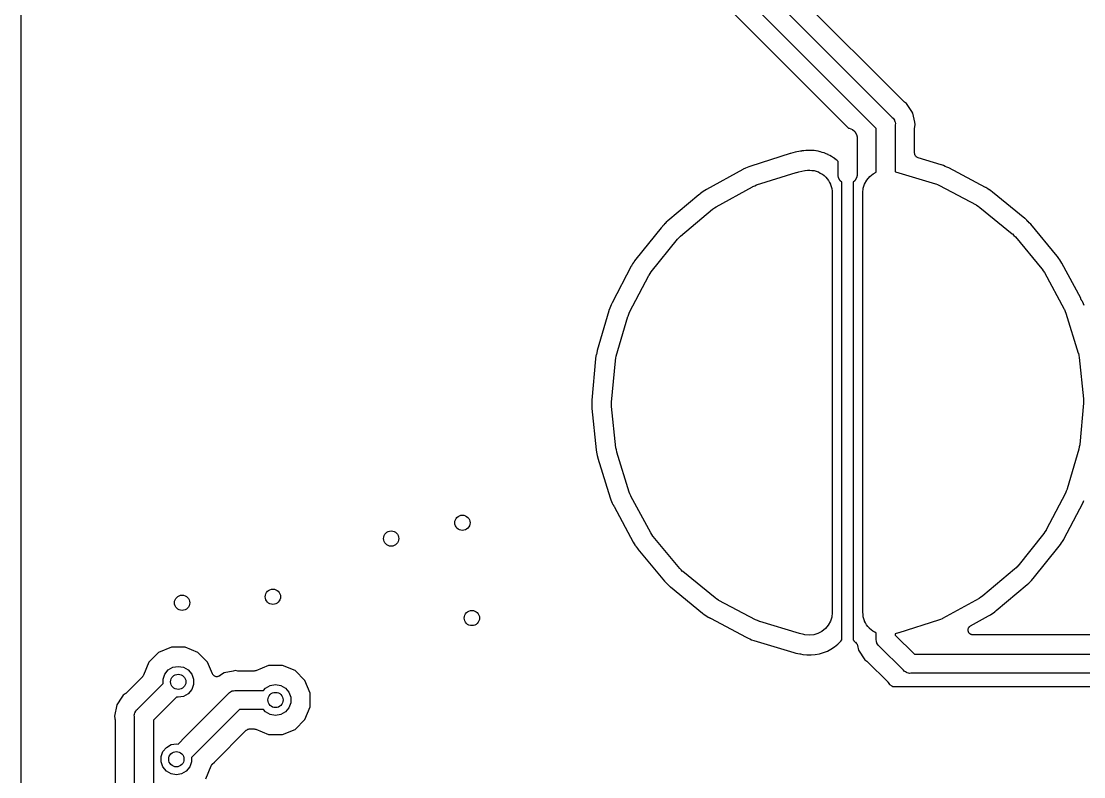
# Model space of a CAD drawing. Extents: x 40 to 174, y -137 to -40.
# Drawn here: x 39.58 to 67.44, y -116.96 to -97.14 of the extents above; entities that cross this region are included whole.
import ezdxf

# ---------------------------------------------------------------- set-up
doc = ezdxf.new("R2010")
doc.units = 0
doc.header["$MEASUREMENT"] = 0
doc.layers.add('BLACK', color=7, linetype='CONTINUOUS')

msp = doc.modelspace()

# ---------------------------------------------------------------- linework, layer by layer
at = {"layer": 'BLACK', "linetype": 'CONTINUOUS'}
for p, q in [((39.583, -136.54), (39.583, -39.66)), ((58, -95.2464), (62.4191, -99.6655)), ((62.7244, -99.2524), (58.5452, -95.0732)), ((62, -99.9536), (57.5809, -95.5345)), ((57.1602, -95.8316), (61.2786, -99.95)), ((62.7346, -99.2595), (62.7244, -99.2524)), ((62.7436, -99.2682), (62.7346, -99.2595)), ((62.7965, -99.3035), (62.7436, -99.2682)), ((62.8318, -99.3564), (62.7965, -99.3035)), ((62.9384, -99.5159), (62.8318, -99.3564)), ((62.8318, -99.3564), (62.8318, -99.3564)), ((62.4191, -99.6655), (62.4445, -99.6868)), ((62.4445, -99.6868), (62.461, -99.7155)), ((62.461, -99.7155), (62.4801, -99.7427)), ((62.964, -99.5542), (62.9384, -99.5159)), ((62.9384, -99.5159), (62.9384, -99.5159)), ((63.0104, -99.7876), (62.964, -99.5542)), ((61.2786, -99.95), (61.2941, -99.95)), ((61.2941, -99.95), (61.3769, -99.9802)), ((61.3769, -99.9802), (61.4445, -100.037)), ((62, -101.107), (62, -99.9536)), ((62.4801, -99.7427), (62.483, -99.7535)), ((62.483, -99.7535), (62.4885, -99.7632)), ((62.4885, -99.7632), (62.4943, -99.7958)), ((62.4943, -99.7958), (62.5029, -99.8279)), ((62.5029, -99.8279), (62.5, -99.8609)), ((62.5, -99.8609), (62.5, -101.09)), ((63.008, -99.9372), (63.0102, -99.9249)), ((63.008, -100.605), (63.008, -99.9372)), ((63.0102, -99.9249), (63.0104, -99.9124)), ((63.0228, -99.85), (63.0104, -99.7876)), ((63.0104, -99.7876), (63.0104, -99.7876)), ((63.0104, -99.9124), (63.0228, -99.85)), ((61.4445, -100.037), (61.4885, -100.113)), ((61.4885, -100.113), (61.5, -100.178)), ((61.5, -100.178), (61.5, -101.187)), ((60.016, -100.554), (59.8736, -100.582)), ((60.0189, -100.555), (60.016, -100.554)), ((60.0299, -100.553), (60.0189, -100.555)), ((60.0411, -100.552), (60.0299, -100.553)), ((60.0414, -100.552), (60.0411, -100.552)), ((60.0517, -100.548), (60.0414, -100.552)), ((60.0622, -100.546), (60.0517, -100.548)), ((60.0625, -100.546), (60.0622, -100.546)), ((60.0622, -100.546), (60.0622, -100.546)), ((60.0626, -100.546), (60.0625, -100.546)), ((60.0959, -100.542), (60.0626, -100.546)), ((60.0961, -100.542), (60.0959, -100.542)), ((60.0962, -100.542), (60.0961, -100.542)), ((60.1023, -100.541), (60.0962, -100.542)), ((60.1526, -100.537), (60.1023, -100.541)), ((60.153, -100.537), (60.1526, -100.537)), ((60.1535, -100.537), (60.153, -100.537)), ((60.2008, -100.532), (60.1535, -100.537)), ((60.2021, -100.532), (60.2008, -100.532)), ((60.2036, -100.532), (60.2021, -100.532)), ((60.2054, -100.532), (60.2036, -100.532)), ((60.2615, -100.533), (60.2054, -100.532)), ((60.262, -100.533), (60.2615, -100.533)), ((60.2625, -100.533), (60.262, -100.533)), ((60.3189, -100.533), (60.2625, -100.533)), ((60.3206, -100.533), (60.3189, -100.533)), ((60.3222, -100.534), (60.3206, -100.533)), ((60.3234, -100.534), (60.3222, -100.534)), ((60.3706, -100.539), (60.3234, -100.534)), ((60.3711, -100.539), (60.3706, -100.539)), ((60.3716, -100.539), (60.3711, -100.539)), ((60.4189, -100.544), (60.3716, -100.539)), ((60.4201, -100.544), (60.4189, -100.544)), ((60.4216, -100.544), (60.4201, -100.544)), ((60.4234, -100.544), (60.4216, -100.544)), ((60.4787, -100.556), (60.4234, -100.544)), ((60.4792, -100.556), (60.4787, -100.556)), ((60.4796, -100.556), (60.4792, -100.556)), ((60.5345, -100.568), (60.4796, -100.556)), ((60.5363, -100.568), (60.5345, -100.568)), ((60.5377, -100.569), (60.5363, -100.568)), ((60.5389, -100.569), (60.5377, -100.569)), ((60.5841, -100.584), (60.5389, -100.569)), ((59.7482, -100.614), (58.7114, -100.943)), ((59.7522, -100.613), (59.7482, -100.614)), ((59.7567, -100.612), (59.7522, -100.613)), ((59.8154, -100.597), (59.7567, -100.612)), ((59.8155, -100.597), (59.8154, -100.597)), ((59.8182, -100.596), (59.8155, -100.597)), ((59.8184, -100.596), (59.8182, -100.596)), ((59.8187, -100.596), (59.8184, -100.596)), ((59.8736, -100.582), (59.8187, -100.596)), ((60.5846, -100.584), (60.5841, -100.584)), ((60.5851, -100.584), (60.5846, -100.584)), ((60.6305, -100.598), (60.5851, -100.584)), ((60.6316, -100.598), (60.6305, -100.598)), ((60.6332, -100.599), (60.6316, -100.598)), ((60.6349, -100.599), (60.6332, -100.599)), ((60.6866, -100.621), (60.6349, -100.599)), ((60.6871, -100.622), (60.6866, -100.621)), ((60.6875, -100.622), (60.6871, -100.622)), ((60.7393, -100.644), (60.6875, -100.622)), ((60.7409, -100.644), (60.7393, -100.644)), ((60.7422, -100.645), (60.7409, -100.644)), ((60.7433, -100.646), (60.7422, -100.645)), ((60.785, -100.669), (60.7433, -100.646)), ((60.7855, -100.669), (60.785, -100.669)), ((60.7859, -100.669), (60.7855, -100.669)), ((60.8276, -100.692), (60.7859, -100.669)), ((60.8285, -100.692), (60.8276, -100.692)), ((60.8299, -100.693), (60.8285, -100.692)), ((60.8316, -100.694), (60.8299, -100.693)), ((60.8779, -100.726), (60.8316, -100.694)), ((60.8784, -100.726), (60.8779, -100.726)), ((60.8787, -100.726), (60.8784, -100.726)), ((60.9255, -100.758), (60.8787, -100.726)), ((60.927, -100.759), (60.9255, -100.758)), ((60.928, -100.76), (60.927, -100.759)), ((60.929, -100.761), (60.928, -100.76)), ((60.9653, -100.791), (60.929, -100.761)), ((60.9657, -100.792), (60.9653, -100.791)), ((60.966, -100.792), (60.9657, -100.792)), ((61, -100.82), (60.966, -100.792)), ((61, -101.187), (61, -100.82)), ((63.0105, -100.619), (63.008, -100.605)), ((63.0114, -100.634), (63.0105, -100.619)), ((63.0143, -100.641), (63.0114, -100.634)), ((63.0157, -100.648), (63.0143, -100.641)), ((63.023, -100.661), (63.0157, -100.648)), ((63.0287, -100.674), (63.023, -100.661)), ((63.0339, -100.68), (63.0287, -100.674)), ((63.0377, -100.686), (63.0339, -100.68)), ((63.0489, -100.696), (63.0377, -100.686)), ((63.0589, -100.706), (63.0489, -100.696)), ((63.0657, -100.71), (63.0589, -100.706)), ((63.0715, -100.715), (63.0657, -100.71)), ((63.0852, -100.72), (63.0715, -100.715)), ((63.0983, -100.726), (63.0852, -100.72)), ((63.7035, -100.909), (63.0983, -100.726)), ((58.5074, -101.03), (57.5542, -101.554)), ((58.5109, -101.028), (58.5074, -101.03)), ((58.5151, -101.026), (58.5109, -101.028)), ((58.5703, -101), (58.5151, -101.026)), ((58.6134, -100.982), (58.5703, -101)), ((58.6142, -100.982), (58.6134, -100.982)), ((58.6151, -100.981), (58.6142, -100.982)), ((58.658, -100.963), (58.6151, -100.981)), ((58.7114, -100.943), (58.658, -100.963)), ((58.8659, -101.44), (59.9058, -101.11)), ((59.9058, -101.11), (59.9138, -101.108)), ((59.9138, -101.108), (59.9429, -101.102)), ((59.9429, -101.102), (59.9712, -101.093)), ((59.9712, -101.093), (60.1339, -101.061)), ((60.1339, -101.061), (60.1374, -101.061)), ((60.1374, -101.061), (60.1376, -101.061)), ((60.1376, -101.061), (60.1377, -101.061)), ((60.1377, -101.061), (60.1422, -101.06)), ((60.1422, -101.06), (60.1983, -101.055)), ((60.1983, -101.055), (60.2542, -101.05)), ((60.2542, -101.05), (60.2565, -101.05)), ((60.2565, -101.05), (60.2588, -101.05)), ((60.2588, -101.05), (60.3148, -101.056)), ((60.3148, -101.056), (60.3706, -101.062)), ((60.3706, -101.062), (60.3729, -101.063)), ((60.3729, -101.063), (60.3752, -101.063)), ((60.3752, -101.063), (60.4288, -101.08)), ((60.4288, -101.08), (60.4825, -101.097)), ((60.4825, -101.097), (60.4846, -101.098)), ((60.4846, -101.098), (60.4868, -101.099)), ((60.4868, -101.099), (60.536, -101.126)), ((60.536, -101.126), (60.5855, -101.153)), ((61.9215, -101.148), (62, -101.107)), ((62.5, -101.09), (62.5087, -101.092)), ((62.5087, -101.092), (63.5532, -101.407)), ((63.7072, -100.91), (63.7035, -100.909)), ((63.7118, -100.911), (63.7072, -100.91)), ((63.7692, -100.932), (63.7118, -100.911)), ((63.8121, -100.951), (63.7692, -100.932)), ((63.813, -100.951), (63.8121, -100.951)), ((63.8137, -100.952), (63.813, -100.951)), ((63.8569, -100.969), (63.8137, -100.952)), ((63.9085, -100.994), (63.8569, -100.969)), ((64.869, -101.504), (63.9085, -100.994)), ((60.5855, -101.153), (60.5873, -101.154)), ((60.5873, -101.154), (60.5894, -101.155)), ((60.5894, -101.155), (60.6324, -101.191)), ((60.6324, -101.191), (60.6757, -101.227)), ((60.6757, -101.227), (60.6772, -101.229)), ((60.6772, -101.229), (60.679, -101.231)), ((60.679, -101.231), (60.7142, -101.274)), ((60.7142, -101.274), (60.7498, -101.318)), ((60.7498, -101.318), (60.7509, -101.32)), ((60.7509, -101.32), (60.7523, -101.322)), ((60.7523, -101.322), (60.7783, -101.372)), ((60.7783, -101.372), (60.8047, -101.421)), ((61.0115, -101.252), (61, -101.187)), ((61.0555, -101.328), (61.0115, -101.252)), ((61.1, -101.366), (61.0555, -101.328)), ((61.1, -107.163), (61.1, -101.366)), ((61.4445, -101.328), (61.4, -101.366)), ((61.4, -101.366), (61.4, -113.376)), ((61.4885, -101.252), (61.4445, -101.328)), ((61.5, -101.187), (61.4885, -101.252)), ((61.6985, -101.414), (61.7549, -101.311)), ((61.7549, -101.311), (61.8302, -101.221)), ((61.8302, -101.221), (61.9215, -101.148)), ((63.5532, -101.407), (63.5612, -101.41)), ((63.5612, -101.41), (63.6112, -101.431)), ((57.3629, -101.688), (57.3549, -101.695)), ((57.3719, -101.683), (57.3629, -101.688)), ((57.3754, -101.68), (57.3719, -101.683)), ((57.3828, -101.671), (57.3754, -101.68)), ((57.3916, -101.664), (57.3828, -101.671)), ((57.392, -101.663), (57.3916, -101.664)), ((57.4268, -101.637), (57.392, -101.663)), ((57.4656, -101.612), (57.4268, -101.637)), ((57.4663, -101.611), (57.4656, -101.612)), ((57.4671, -101.611), (57.4663, -101.611)), ((57.5056, -101.584), (57.4671, -101.611)), ((57.5542, -101.554), (57.5056, -101.584)), ((57.8023, -102.012), (58.7583, -101.486)), ((58.7583, -101.486), (58.7656, -101.482)), ((58.7656, -101.482), (58.8159, -101.462)), ((58.8159, -101.462), (58.8659, -101.44)), ((60.8047, -101.421), (60.8054, -101.424)), ((60.8054, -101.424), (60.8065, -101.426)), ((60.8065, -101.426), (60.8223, -101.479)), ((60.8223, -101.479), (60.8386, -101.533)), ((60.8386, -101.533), (60.8388, -101.536)), ((60.8388, -101.536), (60.8395, -101.538)), ((60.8395, -101.538), (60.8445, -101.594)), ((60.8445, -101.594), (60.85, -101.65)), ((60.85, -101.65), (60.85, -112.65)), ((61.65, -101.65), (61.6501, -101.642)), ((61.65, -112.65), (61.65, -101.65)), ((61.6501, -101.642), (61.6631, -101.525)), ((61.6631, -101.525), (61.6985, -101.414)), ((63.6112, -101.431), (63.6614, -101.452)), ((63.6614, -101.452), (64.6248, -101.964)), ((64.8723, -101.506), (64.869, -101.504)), ((64.8767, -101.508), (64.8723, -101.506)), ((64.9289, -101.54), (64.8767, -101.508)), ((64.9673, -101.566), (64.9289, -101.54)), ((64.9681, -101.567), (64.9673, -101.566)), ((64.9688, -101.567), (64.9681, -101.567)), ((65.0077, -101.593), (64.9688, -101.567)), ((65.0536, -101.627), (65.0077, -101.593)), ((65.8967, -102.315), (65.0536, -101.627)), ((57.3517, -101.696), (56.5377, -102.379)), ((57.3549, -101.695), (57.3517, -101.696)), ((64.6248, -101.964), (64.6322, -101.968)), ((64.6322, -101.968), (64.6771, -101.999)), ((56.8699, -102.78), (57.7056, -102.078)), ((57.7056, -102.078), (57.7121, -102.073)), ((57.7056, -102.078), (57.7056, -102.078)), ((57.7056, -102.078), (57.7056, -102.078)), ((57.7121, -102.073), (57.7574, -102.043)), ((57.7574, -102.043), (57.8023, -102.012)), ((64.6771, -101.999), (64.7223, -102.029)), ((64.7223, -102.029), (65.5679, -102.718)), ((56.3975, -102.524), (56.3954, -102.527)), ((56.4012, -102.519), (56.3975, -102.524)), ((56.4034, -102.513), (56.4012, -102.519)), ((56.4289, -102.485), (56.4034, -102.513)), ((56.4619, -102.452), (56.4289, -102.485)), ((56.4625, -102.452), (56.4619, -102.452)), ((56.4632, -102.451), (56.4625, -102.452)), ((56.4959, -102.418), (56.4632, -102.451)), ((56.5377, -102.379), (56.4959, -102.418)), ((65.8999, -102.317), (65.8967, -102.315)), ((65.9034, -102.32), (65.8999, -102.317)), ((65.9485, -102.362), (65.9034, -102.32)), ((65.9811, -102.395), (65.9485, -102.362)), ((65.9818, -102.395), (65.9811, -102.395)), ((65.9823, -102.396), (65.9818, -102.395)), ((66.0155, -102.429), (65.9823, -102.396)), ((66.0539, -102.471), (66.0155, -102.429)), ((66.7473, -103.309), (66.0539, -102.471)), ((56.3615, -102.563), (55.7008, -103.385)), ((56.3632, -102.561), (56.3615, -102.563)), ((56.3714, -102.557), (56.3632, -102.561)), ((56.3793, -102.547), (56.3714, -102.557)), ((56.3886, -102.538), (56.3793, -102.547)), ((56.3913, -102.535), (56.3886, -102.538)), ((56.3954, -102.527), (56.3913, -102.535)), ((56.8319, -102.818), (56.8699, -102.78)), ((65.5679, -102.718), (65.5743, -102.723)), ((65.5743, -102.723), (65.6124, -102.762)), ((65.6124, -102.762), (65.651, -102.801)), ((65.651, -102.801), (66.3465, -103.641)), ((56.1045, -103.714), (56.788, -102.863)), ((56.788, -102.863), (56.7933, -102.857)), ((56.788, -102.863), (56.788, -102.863)), ((56.788, -102.863), (56.788, -102.863)), ((56.7933, -102.857), (56.8319, -102.818)), ((66.7498, -103.312), (66.7473, -103.309)), ((66.7529, -103.316), (66.7498, -103.312)), ((66.7891, -103.365), (66.7529, -103.316)), ((55.5791, -103.57), (55.0752, -104.535)), ((55.581, -103.567), (55.5791, -103.57)), ((55.5791, -103.57), (55.5791, -103.57)), ((55.5831, -103.563), (55.581, -103.567)), ((55.6146, -103.51), (55.5831, -103.563)), ((55.6407, -103.472), (55.6146, -103.51)), ((55.6411, -103.471), (55.6407, -103.472)), ((55.6417, -103.47), (55.6411, -103.471)), ((55.6672, -103.431), (55.6417, -103.47)), ((55.7008, -103.385), (55.6672, -103.431)), ((66.8146, -103.404), (66.7891, -103.365)), ((66.8152, -103.405), (66.8146, -103.404)), ((66.8155, -103.406), (66.8152, -103.405)), ((66.8417, -103.445), (66.8155, -103.406)), ((66.8712, -103.493), (66.8417, -103.445)), ((67.364, -104.405), (66.8712, -103.493)), ((55.535, -104.778), (56.0403, -103.811)), ((56.0403, -103.811), (56.0443, -103.804)), ((56.0443, -103.804), (56.0747, -103.759)), ((56.0747, -103.759), (56.1045, -103.714)), ((66.3465, -103.641), (66.3518, -103.648)), ((66.3518, -103.648), (66.3816, -103.693)), ((66.3816, -103.693), (66.412, -103.738)), ((66.412, -103.738), (66.9309, -104.698)), ((67.3638, -104.408), (67.364, -104.405)), ((67.3676, -104.422), (67.3638, -104.408)), ((67.3697, -104.436), (67.3676, -104.422)), ((67.3713, -104.439), (67.3697, -104.436)), ((67.3736, -104.443), (67.3713, -104.439)), ((67.3713, -104.439), (67.3713, -104.439)), ((67.3757, -104.45), (67.3736, -104.443)), ((67.3776, -104.454), (67.3757, -104.45)), ((67.3856, -104.465), (67.3776, -104.454)), ((67.392, -104.478), (67.3856, -104.465)), ((54.9918, -104.74), (54.6848, -105.784)), ((54.993, -104.736), (54.9918, -104.74)), ((54.9943, -104.732), (54.993, -104.736)), ((55.015, -104.674), (54.9943, -104.732)), ((55.0331, -104.631), (55.015, -104.674)), ((55.0332, -104.63), (55.0331, -104.631)), ((55.0337, -104.63), (55.0332, -104.63)), ((55.0512, -104.586), (55.0337, -104.63)), ((55.0752, -104.535), (55.0512, -104.586)), ((66.9309, -104.698), (66.931, -104.698)), ((66.931, -104.698), (66.931, -104.698)), ((66.931, -104.698), (66.9349, -104.705)), ((66.9349, -104.705), (66.9553, -104.756)), ((67.3983, -104.483), (67.392, -104.478)), ((67.4033, -104.49), (67.3983, -104.483)), ((67.41, -104.495), (67.4033, -104.49)), ((67.4187, -104.513), (67.41, -104.495)), ((67.4361, -104.557), (67.4187, -104.513)), ((67.4366, -104.557), (67.4361, -104.557)), ((67.4368, -104.558), (67.4366, -104.557)), ((67.4549, -104.601), (67.4368, -104.558)), ((55.1832, -105.934), (55.4911, -104.887)), ((55.4911, -104.887), (55.4935, -104.879)), ((55.4935, -104.879), (55.5146, -104.829)), ((55.5146, -104.829), (55.535, -104.778)), ((66.9553, -104.756), (66.9763, -104.806)), ((66.9763, -104.806), (67.299, -105.848)), ((54.6713, -105.839), (54.6626, -105.885)), ((54.6848, -105.784), (54.6713, -105.839)), ((67.299, -105.848), (67.3015, -105.856)), ((67.3015, -105.856), (67.3117, -105.909)), ((54.6429, -106.002), (54.5444, -107.085)), ((54.6433, -105.998), (54.6429, -106.002)), ((54.6438, -105.993), (54.6433, -105.998)), ((54.6529, -105.932), (54.6438, -105.993)), ((54.6622, -105.887), (54.6529, -105.932)), ((54.6623, -105.886), (54.6622, -105.887)), ((54.6626, -105.885), (54.6623, -105.886)), ((55.0624, -107.135), (55.1612, -106.049)), ((55.1612, -106.049), (55.162, -106.04)), ((55.162, -106.04), (55.173, -105.987)), ((55.173, -105.987), (55.1832, -105.934)), ((67.3117, -105.909), (67.3226, -105.963)), ((67.3226, -105.963), (67.4367, -107.048)), ((54.5444, -107.085), (54.542, -107.142)), ((54.542, -107.142), (54.5424, -107.189)), ((54.5424, -107.19), (54.542, -107.237)), ((54.542, -107.237), (54.5448, -107.298)), ((54.5424, -107.189), (54.5422, -107.19)), ((54.5422, -107.19), (54.5424, -107.19)), ((55.0628, -107.19), (55.0624, -107.135)), ((55.0624, -107.244), (55.0628, -107.19)), ((55.0633, -107.252), (55.0624, -107.244)), ((55.1774, -108.337), (55.0633, -107.252)), ((61.1, -113.376), (61.1, -107.163)), ((61.1, -107.163), (61.1, -107.163)), ((67.4376, -107.165), (67.3388, -108.251)), ((67.4367, -107.048), (67.4376, -107.056)), ((67.4376, -107.056), (67.4372, -107.11)), ((67.4372, -107.11), (67.4376, -107.165)), ((54.5448, -107.298), (54.5453, -107.303)), ((54.5453, -107.303), (54.5457, -107.307)), ((54.5457, -107.307), (54.6595, -108.389)), ((55.1883, -108.391), (55.1774, -108.337)), ((67.3168, -108.366), (67.0089, -109.413)), ((67.327, -108.313), (67.3168, -108.366)), ((67.338, -108.26), (67.327, -108.313)), ((67.3388, -108.251), (67.338, -108.26)), ((54.6595, -108.389), (54.6682, -108.445)), ((54.6682, -108.445), (54.6776, -108.491)), ((54.6776, -108.491), (54.6777, -108.492)), ((54.6777, -108.492), (54.678, -108.493)), ((54.678, -108.493), (54.6867, -108.538)), ((54.6867, -108.538), (54.7013, -108.598)), ((54.7013, -108.598), (54.7026, -108.602)), ((54.7026, -108.602), (54.7039, -108.606)), ((54.7039, -108.606), (55.0256, -109.645)), ((55.1985, -108.444), (55.1883, -108.391)), ((55.201, -108.452), (55.1985, -108.444)), ((55.5237, -109.494), (55.201, -108.452)), ((66.9854, -109.471), (66.965, -109.522)), ((67.0065, -109.421), (66.9854, -109.471)), ((67.0089, -109.413), (67.0065, -109.421)), ((55.0256, -109.645), (55.0451, -109.699)), ((55.0451, -109.699), (55.0632, -109.742)), ((55.0632, -109.742), (55.0634, -109.743)), ((55.0634, -109.743), (55.0639, -109.743)), ((55.0639, -109.743), (55.0813, -109.787)), ((55.5447, -109.544), (55.5237, -109.494)), ((55.5651, -109.595), (55.5447, -109.544)), ((55.569, -109.602), (55.5651, -109.595)), ((56.088, -110.562), (55.569, -109.602)), ((55.569, -109.602), (55.569, -109.602)), ((55.569, -109.602), (55.569, -109.602)), ((66.965, -109.522), (66.4597, -110.489)), ((66.921, -110.729), (67.4248, -109.765)), ((67.4248, -109.765), (67.4488, -109.714)), ((55.0813, -109.787), (55.0974, -109.821)), ((55.0974, -109.821), (55.1023, -109.825)), ((55.1023, -109.825), (55.1068, -109.834)), ((55.1068, -109.834), (55.1129, -109.841)), ((55.1129, -109.841), (55.1151, -109.845)), ((55.1151, -109.845), (55.1191, -109.857)), ((55.1191, -109.857), (55.1249, -109.867)), ((55.1249, -109.867), (55.1264, -109.877)), ((55.1264, -109.877), (55.1266, -109.878)), ((55.1266, -109.878), (55.6288, -110.807)), ((56.1184, -110.607), (56.088, -110.562)), ((66.3955, -110.586), (65.712, -111.437)), ((66.4253, -110.541), (66.3955, -110.586)), ((66.4557, -110.496), (66.4253, -110.541)), ((66.4597, -110.489), (66.4557, -110.496)), ((55.6288, -110.807), (55.6583, -110.855)), ((55.6583, -110.855), (55.6844, -110.894)), ((56.1482, -110.652), (56.1184, -110.607)), ((56.1535, -110.659), (56.1482, -110.652)), ((56.849, -111.499), (56.1535, -110.659)), ((66.7992, -110.915), (66.8328, -110.869)), ((66.8328, -110.869), (66.8583, -110.83)), ((66.8583, -110.83), (66.8589, -110.829)), ((66.8589, -110.829), (66.8593, -110.828)), ((66.8593, -110.828), (66.8854, -110.79)), ((66.8854, -110.79), (66.9168, -110.737)), ((66.9168, -110.737), (66.919, -110.733)), ((66.919, -110.733), (66.921, -110.729)), ((55.6844, -110.894), (55.6848, -110.895)), ((55.6848, -110.895), (55.6854, -110.896)), ((55.6854, -110.896), (55.7109, -110.935)), ((55.7109, -110.935), (55.7471, -110.984)), ((55.7471, -110.984), (55.75, -110.988)), ((55.75, -110.988), (55.7528, -110.991)), ((55.7528, -110.991), (56.4461, -111.829)), ((66.1178, -111.763), (66.7992, -110.915)), ((65.712, -111.437), (65.7067, -111.443)), ((56.8876, -111.538), (56.849, -111.499)), ((56.9257, -111.577), (56.8876, -111.538)), ((56.9321, -111.582), (56.9257, -111.577)), ((57.7777, -112.271), (56.9321, -111.582)), ((65.6301, -111.52), (64.7944, -112.222)), ((65.6681, -111.482), (65.6301, -111.52)), ((65.7067, -111.443), (65.6681, -111.482)), ((56.4461, -111.829), (56.4845, -111.871)), ((56.4845, -111.871), (56.5177, -111.904)), ((56.5177, -111.904), (56.5182, -111.905)), ((56.5182, -111.905), (56.5189, -111.905)), ((56.5189, -111.905), (56.5515, -111.938)), ((56.5515, -111.938), (56.5966, -111.98)), ((56.5966, -111.98), (56.6002, -111.983)), ((56.6002, -111.983), (56.6035, -111.985)), ((56.6035, -111.985), (57.4464, -112.673)), ((65.1483, -112.604), (65.9623, -111.921)), ((65.9623, -111.921), (66.0041, -111.882)), ((66.0041, -111.882), (66.0368, -111.849)), ((66.0368, -111.849), (66.0375, -111.848)), ((66.0375, -111.848), (66.038, -111.848)), ((66.038, -111.848), (66.0711, -111.815)), ((66.0711, -111.815), (66.1121, -111.77)), ((66.1121, -111.77), (66.1151, -111.766)), ((66.1151, -111.766), (66.1178, -111.763)), ((57.8229, -112.302), (57.7777, -112.271)), ((64.7426, -112.257), (64.6977, -112.288)), ((64.7879, -112.227), (64.7426, -112.257)), ((64.7944, -112.222), (64.7879, -112.227)), ((64.7944, -112.222), (64.7944, -112.222)), ((64.7944, -112.222), (64.7944, -112.222)), ((57.8678, -112.332), (57.8229, -112.302)), ((57.8752, -112.336), (57.8678, -112.332)), ((58.8386, -112.848), (57.8752, -112.336)), ((57.8752, -112.336), (57.8752, -112.336)), ((57.8752, -112.336), (57.8752, -112.336)), ((64.6977, -112.288), (63.7417, -112.814)), ((57.4464, -112.673), (57.4923, -112.707)), ((57.4923, -112.707), (57.5312, -112.733)), ((57.5312, -112.733), (57.5318, -112.733)), ((57.5318, -112.733), (57.5327, -112.733)), ((57.5327, -112.733), (57.5711, -112.76)), ((57.5711, -112.76), (57.5984, -112.776)), ((57.5984, -112.776), (57.6002, -112.778)), ((57.6002, -112.778), (57.6024, -112.779)), ((57.6024, -112.779), (57.6092, -112.783)), ((57.6092, -112.783), (57.6119, -112.785)), ((57.6119, -112.785), (57.6119, -112.785)), ((57.6119, -112.785), (57.6167, -112.787)), ((57.6167, -112.787), (57.6249, -112.789)), ((57.6249, -112.789), (57.6289, -112.791)), ((57.6289, -112.791), (57.6394, -112.799)), ((57.6394, -112.799), (57.6509, -112.805)), ((57.6509, -112.805), (57.6528, -112.807)), ((57.6528, -112.807), (58.5915, -113.306)), ((60.8369, -112.775), (60.8015, -112.886)), ((60.8499, -112.658), (60.8369, -112.775)), ((60.85, -112.65), (60.8499, -112.658)), ((61.6555, -112.706), (61.65, -112.65)), ((61.6605, -112.762), (61.6555, -112.706)), ((61.6612, -112.764), (61.6605, -112.762)), ((61.6614, -112.767), (61.6612, -112.764)), ((61.6777, -112.82), (61.6614, -112.767)), ((61.6935, -112.874), (61.6777, -112.82)), ((63.7344, -112.818), (63.6841, -112.838)), ((63.7417, -112.814), (63.7344, -112.818)), ((64.4763, -113.004), (64.9458, -112.746)), ((64.9458, -112.746), (64.9944, -112.716)), ((64.9944, -112.716), (65.0329, -112.689)), ((65.0329, -112.689), (65.0337, -112.689)), ((65.0337, -112.689), (65.0344, -112.688)), ((65.0344, -112.688), (65.0732, -112.663)), ((65.0732, -112.663), (65.108, -112.637)), ((65.108, -112.637), (65.1084, -112.636)), ((65.1084, -112.636), (65.1172, -112.629)), ((65.1172, -112.629), (65.1246, -112.62)), ((65.1246, -112.62), (65.1281, -112.617)), ((65.1281, -112.617), (65.1371, -112.612)), ((65.1371, -112.612), (65.1451, -112.605)), ((65.1451, -112.605), (65.1483, -112.604)), ((58.8888, -112.869), (58.8386, -112.848)), ((58.9388, -112.89), (58.8888, -112.869)), ((58.9468, -112.893), (58.9388, -112.89)), ((59.9913, -113.208), (58.9468, -112.893)), ((60.6698, -113.079), (60.5785, -113.152)), ((60.7451, -112.989), (60.6698, -113.079)), ((60.8015, -112.886), (60.7451, -112.989)), ((61.6946, -112.876), (61.6935, -112.874)), ((61.6953, -112.879), (61.6946, -112.876)), ((61.7217, -112.928), (61.6953, -112.879)), ((61.7477, -112.978), (61.7217, -112.928)), ((61.7491, -112.98), (61.7477, -112.978)), ((61.7502, -112.982), (61.7491, -112.98)), ((61.7858, -113.026), (61.7502, -112.982)), ((61.821, -113.069), (61.7858, -113.026)), ((61.8228, -113.071), (61.821, -113.069)), ((61.8243, -113.073), (61.8228, -113.071)), ((61.8676, -113.109), (61.8243, -113.073)), ((61.9106, -113.145), (61.8676, -113.109)), ((63.6341, -112.86), (62.5942, -113.19)), ((63.6841, -112.838), (63.6341, -112.86)), ((64.4105, -113.112), (64.4124, -113.103)), ((64.4124, -113.125), (64.4105, -113.112)), ((64.4124, -113.093), (64.4167, -113.081)), ((64.4124, -113.103), (64.4124, -113.093)), ((64.4167, -113.081), (64.4191, -113.069)), ((64.4191, -113.069), (64.4242, -113.061)), ((64.4242, -113.061), (64.4275, -113.051)), ((64.4275, -113.051), (64.4355, -113.042)), ((64.4355, -113.042), (64.4419, -113.031)), ((64.4419, -113.031), (64.4496, -113.025)), ((64.4496, -113.025), (64.4559, -113.018)), ((64.4559, -113.018), (64.4666, -113.011)), ((64.4666, -113.011), (64.4763, -113.004)), ((58.5915, -113.306), (58.6431, -113.331)), ((58.6431, -113.331), (58.6863, -113.348)), ((58.6863, -113.348), (58.687, -113.349)), ((58.687, -113.349), (58.6879, -113.349)), ((58.6879, -113.349), (58.7308, -113.368)), ((58.7308, -113.368), (58.7882, -113.389)), ((58.7882, -113.389), (58.7928, -113.39)), ((58.7928, -113.39), (58.7964, -113.391)), ((58.7964, -113.391), (59.838, -113.706)), ((60.1062, -113.231), (59.9913, -113.208)), ((60.1074, -113.231), (60.1062, -113.231)), ((60.1294, -113.238), (60.1074, -113.231)), ((60.2458, -113.25), (60.1294, -113.238)), ((60.3624, -113.239), (60.2458, -113.25)), ((60.4748, -113.206), (60.3624, -113.239)), ((60.5785, -113.152), (60.4748, -113.206)), ((61.0725, -113.408), (61.1, -113.376)), ((61.4, -113.376), (61.4112, -113.39)), ((61.4112, -113.39), (61.4121, -113.391)), ((61.4121, -113.391), (61.413, -113.393)), ((61.9127, -113.146), (61.9106, -113.145)), ((61.9145, -113.147), (61.9127, -113.146)), ((61.964, -113.174), (61.9145, -113.147)), ((62, -113.194), (61.964, -113.174)), ((61.9971, -113.372), (62, -113.339)), ((62.0057, -113.404), (61.9971, -113.372)), ((62, -113.339), (62, -113.194)), ((62.5288, -113.207), (62.5, -113.212)), ((62.5, -113.212), (62.5, -113.246)), ((62.5, -113.246), (63.004, -113.75)), ((62.5571, -113.198), (62.5288, -113.207)), ((62.5862, -113.192), (62.5571, -113.198)), ((62.5942, -113.19), (62.5862, -113.192)), ((64.4124, -113.137), (64.4124, -113.125)), ((64.4158, -113.146), (64.4124, -113.137)), ((64.4173, -113.156), (64.4158, -113.146)), ((64.4233, -113.167), (64.4173, -113.156)), ((64.4275, -113.178), (64.4233, -113.167)), ((64.4338, -113.186), (64.4275, -113.178)), ((64.4385, -113.195), (64.4338, -113.186)), ((64.4479, -113.203), (64.4385, -113.195)), ((64.4559, -113.212), (64.4479, -113.203)), ((64.4643, -113.217), (64.4559, -113.212)), ((64.4717, -113.224), (64.4643, -113.217)), ((64.4833, -113.228), (64.4717, -113.224)), ((64.4941, -113.234), (64.4833, -113.228)), ((64.5037, -113.236), (64.4941, -113.234)), ((64.5128, -113.24), (64.5037, -113.236)), ((64.5253, -113.24), (64.5128, -113.24)), ((64.5375, -113.242), (64.5253, -113.24)), ((70.2128, -113.242), (64.5375, -113.242)), ((43.5194, -113.566), (43.1856, -113.704)), ((43.8806, -113.566), (43.5194, -113.566)), ((44.2143, -113.704), (43.8806, -113.566)), ((60.6158, -113.707), (60.7214, -113.665)), ((60.7214, -113.665), (60.8141, -113.616)), ((60.8141, -113.616), (60.9095, -113.554)), ((60.9095, -113.554), (60.9911, -113.488)), ((60.9911, -113.488), (61.0725, -113.408)), ((61.413, -113.393), (61.4141, -113.394)), ((61.4141, -113.394), (61.4538, -113.434)), ((61.4538, -113.434), (61.4541, -113.434)), ((61.4541, -113.434), (61.4545, -113.435)), ((61.4545, -113.435), (61.4778, -113.458)), ((61.4778, -113.458), (61.486, -113.47)), ((61.486, -113.47), (61.4956, -113.481)), ((61.4956, -113.481), (61.4983, -113.489)), ((61.4983, -113.489), (61.5027, -113.495)), ((61.5027, -113.495), (61.5063, -113.509)), ((61.5063, -113.509), (61.5115, -113.522)), ((61.5115, -113.522), (61.536, -113.645)), ((61.536, -113.645), (61.7035, -113.896)), ((62.0115, -113.436), (62.0057, -113.404)), ((62.017, -113.446), (62.0115, -113.436)), ((62.0199, -113.457), (62.017, -113.446)), ((62.039, -113.484), (62.0199, -113.457)), ((62.0555, -113.513), (62.039, -113.484)), ((62.0809, -113.534), (62.0555, -113.513)), ((62.7159, -114.169), (62.0809, -113.534)), ((43.1856, -113.704), (42.9302, -113.96)), ((44.4698, -113.96), (44.2143, -113.704)), ((59.838, -113.706), (59.8933, -113.719)), ((59.8933, -113.719), (59.999, -113.74)), ((59.999, -113.74), (60.003, -113.741)), ((60.003, -113.741), (60.0095, -113.742)), ((60.0095, -113.742), (60.0162, -113.743)), ((60.0162, -113.743), (60.0811, -113.756)), ((60.0811, -113.756), (60.1852, -113.767)), ((60.1852, -113.767), (60.2992, -113.768)), ((60.2992, -113.768), (60.4034, -113.758)), ((60.4034, -113.758), (60.5153, -113.737)), ((60.5153, -113.737), (60.6158, -113.707)), ((61.7035, -113.896), (61.7564, -113.931)), ((61.7564, -113.931), (61.7654, -113.94)), ((61.7654, -113.94), (61.7756, -113.947)), ((61.7756, -113.947), (62.3028, -114.474)), ((63.004, -113.75), (70.2891, -113.75)), ((42.9302, -113.96), (42.7899, -114.298)), ((43.3482, -114.271), (43.4389, -114.163)), ((43.4389, -114.163), (43.5611, -114.092)), ((43.5611, -114.092), (43.7, -114.068)), ((43.7, -114.068), (43.8389, -114.092)), ((43.8389, -114.092), (43.9611, -114.163)), ((43.9611, -114.163), (44.0517, -114.271)), ((44.5952, -114.262), (44.4698, -113.96)), ((45.1414, -114.19), (44.908, -114.236)), ((45.2038, -114.177), (45.1414, -114.19)), ((45.1414, -114.19), (45.1414, -114.19)), ((45.2662, -114.19), (45.2038, -114.177)), ((45.2787, -114.19), (45.2662, -114.19)), ((45.291, -114.192), (45.2787, -114.19)), ((45.682, -114.192), (45.291, -114.192)), ((45.6848, -114.192), (45.682, -114.192)), ((45.6875, -114.192), (45.6848, -114.192)), ((45.7064, -114.188), (45.6875, -114.192)), ((45.7254, -114.184), (45.7064, -114.188)), ((45.7279, -114.183), (45.7254, -114.184)), ((45.7306, -114.182), (45.7279, -114.183)), ((46.0694, -114.042), (45.7306, -114.182)), ((46.4306, -114.042), (46.0694, -114.042)), ((46.7643, -114.18), (46.4306, -114.042)), ((47.0198, -114.436), (46.7643, -114.18)), ((62.7372, -114.194), (62.7159, -114.169)), ((62.7659, -114.211), (62.7372, -114.194)), ((62.7931, -114.23), (62.7659, -114.211)), ((42.7624, -114.34), (42.3256, -114.776)), ((42.764, -114.337), (42.7624, -114.34)), ((42.7662, -114.336), (42.764, -114.337)), ((42.7766, -114.319), (42.7662, -114.336)), ((42.7877, -114.303), (42.7766, -114.319)), ((42.7884, -114.301), (42.7877, -114.303)), ((42.7899, -114.298), (42.7884, -114.301)), ((43.3, -114.403), (43.3482, -114.271)), ((43.3, -114.52), (43.3, -114.403)), ((44.0517, -114.271), (44.1, -114.403)), ((44.1, -114.403), (44.1, -114.544)), ((44.596, -114.264), (44.5952, -114.262)), ((44.5963, -114.265), (44.596, -114.264)), ((44.6078, -114.282), (44.5963, -114.265)), ((44.6189, -114.3), (44.6078, -114.282)), ((44.62, -114.301), (44.6189, -114.3)), ((44.6208, -114.302), (44.62, -114.301)), ((44.6375, -114.314), (44.6208, -114.302)), ((44.6539, -114.327), (44.6375, -114.314)), ((44.6552, -114.327), (44.6539, -114.327)), ((44.6564, -114.328), (44.6552, -114.327)), ((44.6762, -114.334), (44.6564, -114.328)), ((44.696, -114.34), (44.6762, -114.334)), ((44.6974, -114.34), (44.696, -114.34)), ((44.6987, -114.34), (44.6974, -114.34)), ((44.7194, -114.339), (44.6987, -114.34)), ((44.74, -114.338), (44.7194, -114.339)), ((44.7413, -114.337), (44.74, -114.338)), ((44.7427, -114.337), (44.7413, -114.337)), ((44.7617, -114.329), (44.7427, -114.337)), ((44.7808, -114.321), (44.7617, -114.329)), ((44.7818, -114.32), (44.7808, -114.321)), ((44.7831, -114.319), (44.7818, -114.32)), ((44.908, -114.236), (44.7831, -114.319)), ((47.158, -114.769), (47.0198, -114.436)), ((62.3028, -114.474), (62.3099, -114.485)), ((62.3099, -114.485), (62.3186, -114.494)), ((62.3186, -114.494), (62.3539, -114.546)), ((62.8039, -114.233), (62.7931, -114.23)), ((62.8136, -114.239), (62.8039, -114.233)), ((62.8462, -114.244), (62.8136, -114.239)), ((62.8783, -114.253), (62.8462, -114.244)), ((62.9113, -114.25), (62.8783, -114.253)), ((70.1964, -114.25), (62.9113, -114.25)), ((42.3154, -114.783), (42.3064, -114.792)), ((42.3256, -114.776), (42.3154, -114.783)), ((42.6309, -115.189), (43.3, -114.52)), ((43.8887, -115.912), (45.0193, -114.781)), ((44.0517, -114.677), (43.9611, -114.785)), ((44.1, -114.544), (44.0517, -114.677)), ((45.0193, -114.781), (45.0406, -114.756)), ((45.0406, -114.756), (45.0693, -114.739)), ((45.0693, -114.739), (45.0965, -114.72)), ((45.0965, -114.72), (45.1073, -114.717)), ((45.1073, -114.717), (45.117, -114.711)), ((45.117, -114.711), (45.1496, -114.706)), ((45.1496, -114.706), (45.1817, -114.697)), ((45.1817, -114.697), (45.2147, -114.7)), ((45.2147, -114.7), (45.9376, -114.7)), ((45.9376, -114.7), (45.9889, -114.639)), ((45.9889, -114.639), (46.1111, -114.568)), ((46.1111, -114.568), (46.25, -114.544)), ((46.25, -114.544), (46.3889, -114.568)), ((46.3889, -114.568), (46.5111, -114.639)), ((46.5111, -114.639), (46.6018, -114.747)), ((46.6018, -114.747), (46.65, -114.879)), ((47.158, -115.131), (47.158, -114.769)), ((62.3539, -114.546), (62.4068, -114.582)), ((62.4068, -114.582), (62.434, -114.6)), ((62.434, -114.6), (69.8141, -114.6)), ((42.2182, -114.88), (42.086, -115.078)), ((42.2535, -114.827), (42.2182, -114.88)), ((42.2182, -114.88), (42.2182, -114.88)), ((42.3064, -114.792), (42.2535, -114.827)), ((43.6553, -114.872), (43.05, -115.477)), ((43.7, -114.88), (43.6553, -114.872)), ((43.8389, -114.856), (43.7, -114.88)), ((43.9611, -114.785), (43.8389, -114.856)), ((46.65, -115.021), (46.6018, -115.153)), ((46.65, -114.879), (46.65, -115.021)), ((42.086, -115.078), (42.0272, -115.374)), ((42.5471, -115.352), (42.5557, -115.32)), ((42.5557, -115.32), (42.5615, -115.287)), ((42.5615, -115.287), (42.567, -115.277)), ((42.567, -115.277), (42.5699, -115.267)), ((42.5699, -115.267), (42.589, -115.239)), ((42.589, -115.239), (42.6055, -115.211)), ((42.6055, -115.211), (42.6309, -115.189)), ((45.3073, -115.2), (44.2423, -116.265)), ((45.9376, -115.2), (45.3073, -115.2)), ((45.9889, -115.261), (45.9376, -115.2)), ((46.1111, -115.332), (45.9889, -115.261)), ((46.25, -115.356), (46.1111, -115.332)), ((46.3889, -115.332), (46.25, -115.356)), ((46.5111, -115.261), (46.3889, -115.332)), ((46.6018, -115.153), (46.5111, -115.261)), ((47.0198, -115.464), (47.158, -115.131)), ((42.0272, -115.374), (42.0396, -115.436)), ((42.0396, -115.436), (42.0398, -115.449)), ((42.0398, -115.449), (42.042, -115.461)), ((42.042, -115.461), (42.042, -119.232)), ((42.55, -115.385), (42.5471, -115.352)), ((42.55, -119.482), (42.55, -115.385)), ((43.05, -115.477), (43.05, -119.482)), ((46.7643, -115.72), (47.0198, -115.464)), ((44.6476, -116.578), (45.4806, -115.745)), ((45.4806, -115.745), (45.4851, -115.742)), ((45.4851, -115.742), (45.4887, -115.738)), ((45.4887, -115.738), (45.5031, -115.729)), ((45.5031, -115.729), (45.5167, -115.72)), ((45.5167, -115.72), (45.5221, -115.718)), ((45.5221, -115.718), (45.5269, -115.716)), ((45.5269, -115.716), (45.5433, -115.713)), ((45.5433, -115.713), (45.5593, -115.708)), ((45.5593, -115.708), (45.5649, -115.709)), ((45.5649, -115.709), (45.5704, -115.708)), ((45.5704, -115.708), (45.682, -115.708)), ((45.682, -115.708), (45.6848, -115.708)), ((45.6848, -115.708), (45.6875, -115.708)), ((45.6875, -115.708), (45.7064, -115.712)), ((45.7064, -115.712), (45.7254, -115.716)), ((45.7254, -115.716), (45.7279, -115.717)), ((45.7279, -115.717), (45.7306, -115.718)), ((45.7306, -115.718), (46.0694, -115.858)), ((46.0694, -115.858), (46.4306, -115.858)), ((46.4306, -115.858), (46.7643, -115.72)), ((43.3889, -116.193), (43.5111, -116.122)), ((43.5111, -116.122), (43.65, -116.098)), ((43.65, -116.098), (43.6947, -116.106)), ((43.6947, -116.106), (43.8887, -115.912)), ((43.8887, -115.912), (43.8887, -115.912)), ((43.25, -116.433), (43.2983, -116.301)), ((43.25, -116.574), (43.25, -116.433)), ((43.2983, -116.301), (43.3889, -116.193)), ((44.2422, -116.265), (44.05, -116.457)), ((44.2423, -116.265), (44.2422, -116.265)), ((43.2983, -116.707), (43.25, -116.574)), ((43.3889, -116.815), (43.2983, -116.707)), ((44.0018, -116.707), (43.9111, -116.815)), ((44.05, -116.574), (44.0018, -116.707)), ((44.05, -116.457), (44.05, -116.574)), ((44.4198, -117.018), (44.5601, -116.679)), ((44.5601, -116.679), (44.5616, -116.677)), ((44.5616, -116.677), (44.5623, -116.674)), ((44.5623, -116.674), (44.5734, -116.658)), ((44.5734, -116.658), (44.5838, -116.642)), ((44.5838, -116.642), (44.586, -116.64)), ((44.586, -116.64), (44.5876, -116.638)), ((44.5876, -116.638), (44.6476, -116.578)), ((44.6476, -116.578), (44.6476, -116.578)), ((43.5111, -116.885), (43.3889, -116.815)), ((43.65, -116.91), (43.5111, -116.885)), ((43.7889, -116.885), (43.65, -116.91)), ((43.9111, -116.815), (43.7889, -116.885))]:
    msp.add_line(p, q, dxfattribs=at)
at = {"layer": 'BLACK'}
for centre in [(51.15, -110.3), (49.2832, -110.715), (43.8, -112.4), (46.181, -112.241), (51.4, -112.8), (43.7, -114.474), (46.25, -114.95), (43.65, -116.504)]:
    msp.add_circle(centre, 0.2, dxfattribs=at)

doc.saveas('drawing.dxf')
